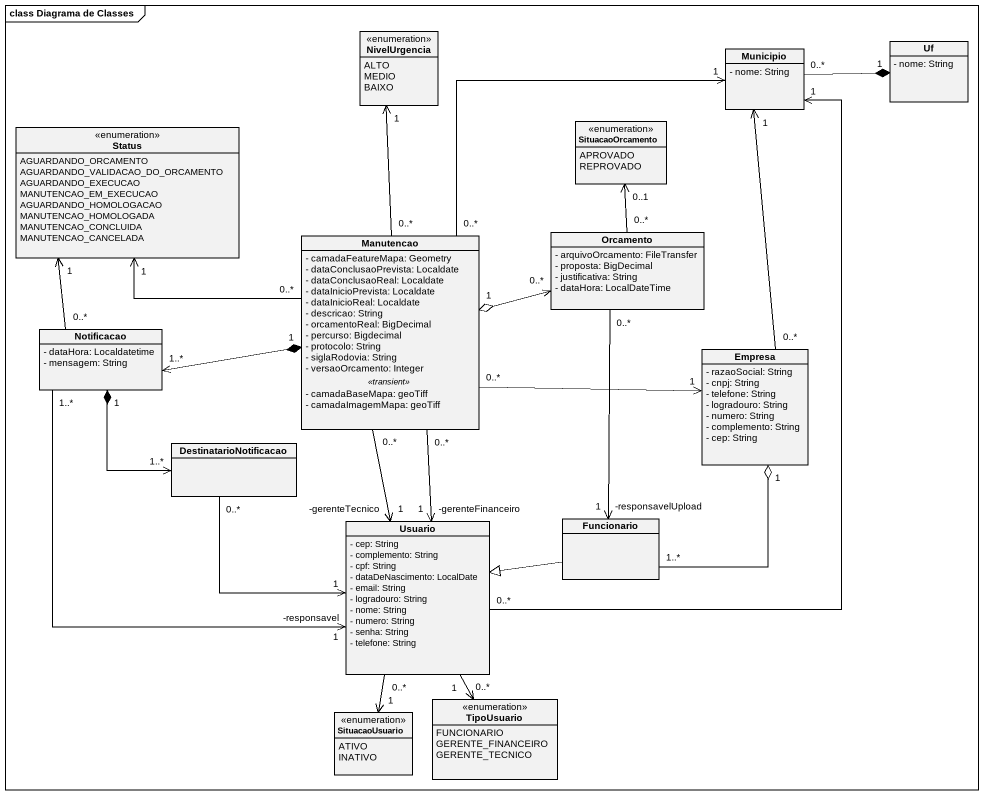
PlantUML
@startuml
mainframe class Diagrama de Classes
hide circle
hide empty members
skinparam classAttributeIconSize 0
enum NivelUrgencia {
  ALTO
  MEDIO
  BAIXO
}
class Municipio {
  - nome: String
}
class Uf {
  - nome: String
}
enum Status {
  AGUARDANDO_ORCAMENTO
  AGUARDANDO_VALIDACAO_DO_ORCAMENTO
  AGUARDANDO_EXECUCAO
  MANUTENCAO_EM_EXECUCAO
  AGUARDANDO_HOMOLOGACAO
  MANUTENCAO_HOMOLOGADA
  MANUTENCAO_CONCLUIDA
  MANUTENCAO_CANCELADA
}
enum SituacaoOrcamento {
  APROVADO
  REPROVADO
}
class Manutencao {
  - camadaFeatureMapa: Geometry
  - dataConclusaoPrevista: Localdate
  - dataConclusaoReal: Localdate
  - dataInicioPrevista: Localdate
  - dataInicioReal: Localdate
  - descricao: String
  - orcamentoReal: BigDecimal
  - percurso: Bigdecimal
  - protocolo: String
  - siglaRodovia: String
  - versaoOrcamento: Integer
  .. <<transient>> ..
  - camadaBaseMapa: geoTiff
  - camadaImagemMapa: geoTiff
}
class Orcamento {
  - arquivoOrcamento: FileTransfer
  - proposta: BigDecimal
  - justificativa: String
  - dataHora: LocalDateTime
}
class Notificacao {
  - dataHora: Localdatetime
  - mensagem: String
}
class Empresa {
  - razaoSocial: String
  - cnpj: String
  - telefone: String
  - logradouro: String
  - numero: String
  - complemento: String
  - cep: String
}
class DestinatarioNotificacao
class Usuario {
  - cep: String
  - complemento: String
  - cpf: String
  - dataDeNascimento: LocalDate
  - email: String
  - logradouro: String
  - nome: String
  - numero: String
  - senha: String
  - telefone: String
}
class Funcionario
enum SituacaoUsuario {
  ATIVO
  INATIVO
}
enum TipoUsuario {
  FUNCIONARIO
  GERENTE_FINANCEIRO
  GERENTE_TECNICO
}
Municipio "0..*" -right-* "1" Uf
Manutencao "0..*" -up-> "1" NivelUrgencia
Manutencao "0..*" -up-> "1" Municipio
Manutencao "0..*" -left-> "1" Status
Manutencao "1" o-right-> "0..*" Orcamento
Manutencao "1" *-left-> "1..*" Notificacao
Manutencao "0..*" -right-> "1" Empresa
Manutencao "0..*" --> "-gerenteTecnico\n1" Usuario
Manutencao "0..*" --> "-gerenteFinanceiro\n1" Usuario
Orcamento "0..*" -up-> "0..1" SituacaoOrcamento
Orcamento "0..*" --> "-responsavelUpload\n1" Funcionario
Notificacao "0..*" -up-> "1" Status
Notificacao "1..*" --> "-responsavel\n1" Usuario
Empresa "0..*" -up-> "1" Municipio
DestinatarioNotificacao "1..*" <-up-* "1" Notificacao
DestinatarioNotificacao "0..*" --> "1" Usuario
Usuario "0..*" -up-> "1" Municipio
Usuario "0..*" --> "1" SituacaoUsuario
Usuario "0..*" --> "1" TipoUsuario
Funcionario "1..*" -up-o "1" Empresa
Funcionario -left-|> Usuario
@enduml
